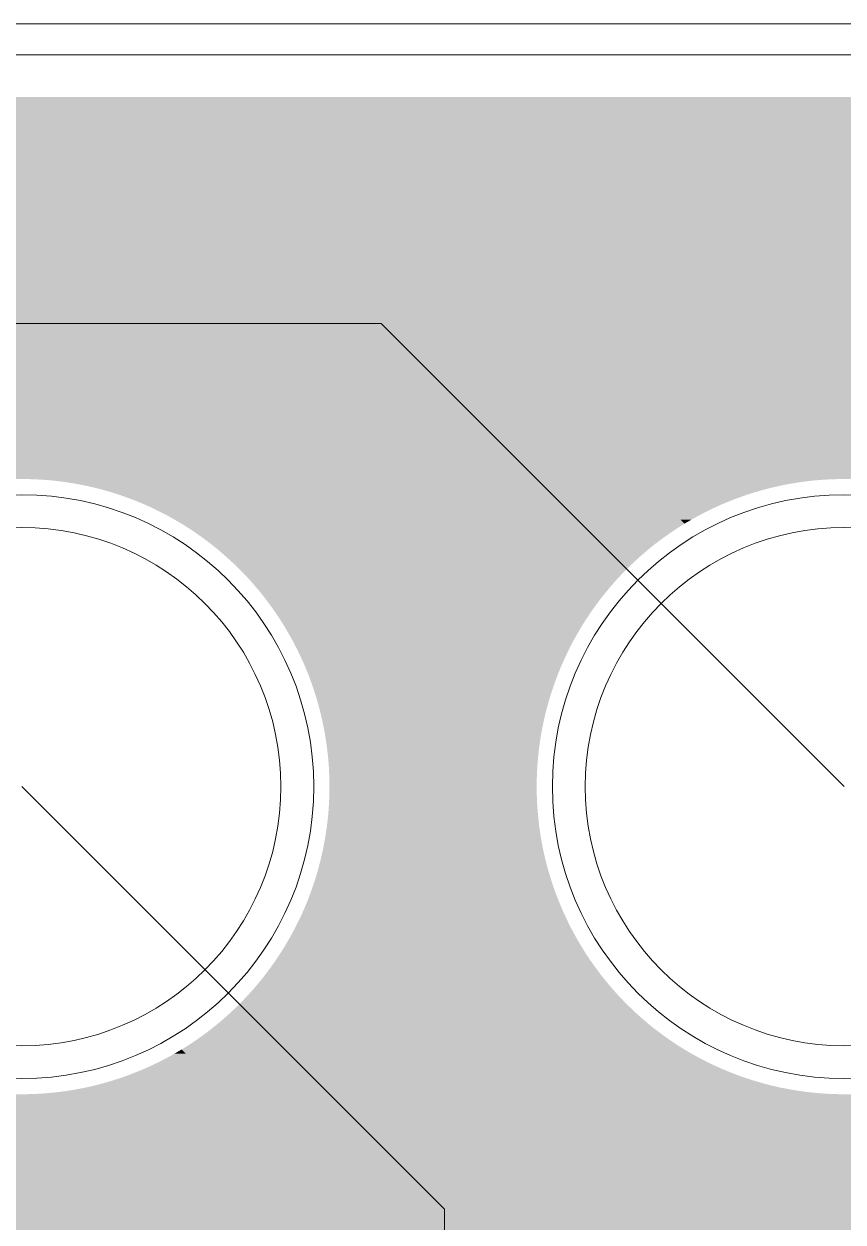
# Model space of a CAD drawing. Header units: millimetres. Extents: x 0 to 210, y 0 to 297.
# Drawn here: x 102.492 to 105.021, y 226.448 to 230.148 of the extents above; entities that cross this region are included whole.
import ezdxf

# ---------------------------------------------------------------- set-up
doc = ezdxf.new("R2010")
doc.units = ezdxf.units.MM
for name, pattern in [('K5LT32768', [0]), ('K5LT32769', [0]), ('K5LT32771', [0]), ('K5LT32772', [0]), ('K5LT32773', [0]), ('K5LT32774', [0]), ('K5LT32775', [0])]:
    doc.linetypes.add(name, pattern=pattern)

# ---------------------------------------------------------------- blocks, each defined once
blk = doc.blocks.new('U30')
at = {"color": 7, "linetype": 'K5LT32768', "lineweight": 18}
blk.add_circle((102.4851, 227.7927), 0.8, dxfattribs=at)
blk = doc.blocks.new('U31')
at = {"color": 7, "linetype": 'K5LT32768', "lineweight": 18}
blk.add_circle((105.0251, 227.7927), 0.8, dxfattribs=at)
blk = doc.blocks.new('U161')
at = {"color": 1, "linetype": 'K5LT32771', "lineweight": 18, "true_color": 0xff0000}
blk.add_circle((102.4851, 227.7927), 0.9016, dxfattribs=at)
blk = doc.blocks.new('U162')
at = {"color": 1, "linetype": 'K5LT32771', "lineweight": 18, "true_color": 0xff0000}
blk.add_circle((105.0251, 227.7927), 0.9016, dxfattribs=at)
blk = doc.blocks.new('U263')
at = {"color": 3, "linetype": 'K5LT32773', "lineweight": 18, "true_color": 0x00ff00}
blk.add_circle((102.4851, 227.7927), 0.8, dxfattribs=at)
blk = doc.blocks.new('U264')
at = {"color": 3, "linetype": 'K5LT32773', "lineweight": 18, "true_color": 0x00ff00}
blk.add_circle((105.0251, 227.7927), 0.8, dxfattribs=at)
blk = doc.blocks.new('U327')
at = {"color": 1, "linetype": 'K5LT32771', "lineweight": 18, "true_color": 0xff0000}
blk.add_circle((102.4851, 227.7927), 0.9016, dxfattribs=at)
blk = doc.blocks.new('U328')
at = {"color": 1, "linetype": 'K5LT32771', "lineweight": 18, "true_color": 0xff0000}
blk.add_circle((105.0251, 227.7927), 0.9016, dxfattribs=at)

msp = doc.modelspace()

# ---------------------------------------------------------------- hatches: boundary and pattern name
for points in [[(84.8151, 229.8689), (84.8151, 229.923), (133.2828, 229.923), (133.3364, 229.8689)], [(84.8151, 229.6231), (84.8151, 229.8689), (133.3364, 229.8689), (133.3343, 229.6231)], [(100.8925, 229.6228), (100.8798, 229.6231), (133.3343, 229.6231), (133.3343, 229.6228)], [(100.9052, 229.6218), (100.8925, 229.6228), (133.3343, 229.6228), (133.3343, 229.6218)], [(100.9176, 229.62), (100.9052, 229.6218), (133.3343, 229.6218), (133.3343, 229.62)], [(100.9301, 229.6175), (100.9176, 229.62), (133.3343, 229.62), (133.3342, 229.6175)], [(100.9423, 229.6142), (100.9301, 229.6175), (133.3342, 229.6175), (133.3342, 229.6142)], [(100.9542, 229.6104), (100.9423, 229.6142), (133.3342, 229.6142), (133.3342, 229.6104)], [(100.9661, 229.6061), (100.9542, 229.6104), (133.3342, 229.6104), (133.3341, 229.6061)], [(100.9776, 229.6007), (100.9661, 229.6061), (133.3341, 229.6061), (133.3341, 229.6007)], [(100.9887, 229.5951), (100.9776, 229.6007), (133.3341, 229.6007), (133.334, 229.5951)], [(100.9997, 229.5885), (100.9887, 229.5951), (133.334, 229.5951), (133.334, 229.5885)], [(101.0101, 229.5817), (100.9997, 229.5885), (133.334, 229.5885), (133.3339, 229.5817)], [(101.0202, 229.574), (101.0101, 229.5817), (133.3339, 229.5817), (133.3339, 229.574)], [(101.0299, 229.5659), (101.0202, 229.574), (133.3339, 229.574), (133.3338, 229.5659)], [(101.039, 229.5573), (101.0299, 229.5659), (133.3338, 229.5659), (133.3337, 229.5573)], [(101.6232, 228.9731), (101.039, 229.5573), (133.3337, 229.5573), (133.3287, 228.9731)], [(101.6235, 228.9728), (101.6232, 228.9731), (112.465, 228.9731), (112.4454, 228.9728)], [(101.6248, 228.9716), (101.6235, 228.9728), (112.4454, 228.9728), (112.4259, 228.9716)], [(101.6268, 228.9695), (101.6248, 228.9716), (112.4259, 228.9716), (112.4063, 228.9695)], [(101.6293, 228.967), (101.6268, 228.9695), (112.4063, 228.9695), (112.3867, 228.967)], [(101.6329, 228.9634), (101.6293, 228.967), (112.3867, 228.967), (112.3674, 228.9634)], [(101.637, 228.9594), (101.6329, 228.9634), (112.3674, 228.9634), (112.3481, 228.9594)], [(101.642, 228.9543), (101.637, 228.9594), (112.3481, 228.9594), (112.3293, 228.9543)], [(101.6476, 228.9487), (101.642, 228.9543), (112.3293, 228.9543), (112.3105, 228.9487)], [(101.6542, 228.9421), (101.6476, 228.9487), (112.3105, 228.9487), (112.292, 228.9421)], [(101.6613, 228.935), (101.6542, 228.9421), (112.292, 228.9421), (112.2737, 228.935)], [(101.6692, 228.9271), (101.6613, 228.935), (112.2737, 228.935), (112.2557, 228.9271)], [(101.6776, 228.9187), (101.6692, 228.9271), (112.2557, 228.9271), (112.2379, 228.9187)], [(101.687, 228.9093), (101.6776, 228.9187), (112.2379, 228.9187), (112.2206, 228.9093)], [(101.6969, 228.8994), (101.687, 228.9093), (112.2206, 228.9093), (112.2036, 228.8994)], [(101.7076, 228.8888), (101.6969, 228.8994), (112.2036, 228.8994), (112.1871, 228.8888)], [(101.7188, 228.8776), (101.7076, 228.8888), (112.1871, 228.8888), (112.1711, 228.8776)], [(101.7307, 228.8656), (101.7188, 228.8776), (112.1711, 228.8776), (112.1553, 228.8656)], [(101.7431, 228.8532), (101.7307, 228.8656), (112.1553, 228.8656), (112.1401, 228.8532)], [(101.7561, 228.8402), (101.7431, 228.8532), (112.1401, 228.8532), (112.1254, 228.8402)], [(101.7698, 228.8265), (101.7561, 228.8402), (112.1254, 228.8402), (112.1114, 228.8265)], [(101.8536, 228.7427), (101.7698, 228.8265), (112.1114, 228.8265), (112.0276, 228.7427)], [(102.5249, 228.7419), (102.4985, 228.7427), (105.0118, 228.7427), (104.9852, 228.7419)], [(102.5516, 228.7404), (102.5249, 228.7419), (104.9852, 228.7419), (104.9585, 228.7404)], [(102.5783, 228.7384), (102.5516, 228.7404), (104.9585, 228.7404), (104.9321, 228.7384)], [(102.6047, 228.7353), (102.5783, 228.7384), (104.9321, 228.7384), (104.9054, 228.7353)], [(102.6311, 228.7315), (102.6047, 228.7353), (104.9054, 228.7353), (104.879, 228.7315)], [(102.6573, 228.7272), (102.6311, 228.7315), (104.879, 228.7315), (104.8528, 228.7272)], [(102.6834, 228.7219), (102.6573, 228.7272), (104.8528, 228.7272), (104.8267, 228.7219)], [(102.7096, 228.716), (102.6834, 228.7219), (104.8267, 228.7219), (104.8008, 228.716)], [(102.7352, 228.7094), (102.7096, 228.716), (104.8008, 228.716), (104.7749, 228.7094)], [(102.7609, 228.7021), (102.7352, 228.7094), (104.7749, 228.7094), (104.7492, 228.7021)], [(102.7863, 228.6939), (102.7609, 228.7021), (104.7492, 228.7021), (104.7238, 228.6939)], [(102.8114, 228.685), (102.7863, 228.6939), (104.7238, 228.6939), (104.6987, 228.685)], [(102.8363, 228.6756), (102.8114, 228.685), (104.6987, 228.685), (104.6738, 228.6756)], [(102.861, 228.6655), (102.8363, 228.6756), (104.6738, 228.6756), (104.6491, 228.6655)], [(102.8854, 228.6546), (102.861, 228.6655), (104.6491, 228.6655), (104.625, 228.6546)], [(102.9092, 228.6429), (102.8854, 228.6546), (104.625, 228.6546), (104.6009, 228.6429)], [(102.9329, 228.6307), (102.9092, 228.6429), (104.6009, 228.6429), (104.5773, 228.6307)], [(102.9562, 228.6177), (102.9329, 228.6307), (104.5773, 228.6307), (104.5539, 228.6177)], [(102.9793, 228.6043), (102.9562, 228.6177), (104.5539, 228.6177), (104.531, 228.6043)], [(103.0017, 228.5901), (102.9793, 228.6043), (104.531, 228.6043), (104.5084, 228.5901)], [(103.024, 228.5753), (103.0017, 228.5901), (104.5084, 228.5901), (104.4863, 228.5753)], [(103.0456, 228.5598), (103.024, 228.5753), (104.4863, 228.5753), (104.4645, 228.5598)], [(103.067, 228.5438), (103.0456, 228.5598), (104.4645, 228.5598), (104.4431, 228.5438)], [(103.0878, 228.5273), (103.067, 228.5438), (104.4431, 228.5438), (104.4223, 228.5273)], [(103.1081, 228.51), (103.0878, 228.5273), (104.4223, 228.5273), (104.402, 228.51)], [(103.1279, 228.4923), (103.1081, 228.51), (104.402, 228.51), (104.3822, 228.4923)], [(103.1475, 228.474), (103.1279, 228.4923), (104.3822, 228.4923), (104.3629, 228.474)], [(103.1663, 228.4552), (103.1475, 228.474), (104.3629, 228.474), (104.3438, 228.4552)], [(103.1846, 228.4359), (103.1663, 228.4552), (104.3438, 228.4552), (104.3255, 228.4359)], [(103.2023, 228.4158), (103.1846, 228.4359), (104.3255, 228.4359), (104.3078, 228.4158)], [(103.2196, 228.3955), (103.2023, 228.4158), (104.3078, 228.4158), (104.2907, 228.3955)], [(103.2361, 228.3747), (103.2196, 228.3955), (104.2907, 228.3955), (104.274, 228.3747)], [(103.2521, 228.3533), (103.2361, 228.3747), (104.274, 228.3747), (104.258, 228.3533)], [(103.2676, 228.3317), (103.2521, 228.3533), (104.258, 228.3533), (104.2425, 228.3317)], [(103.2824, 228.3094), (103.2676, 228.3317), (104.2425, 228.3317), (104.2277, 228.3094)], [(103.2966, 228.287), (103.2824, 228.3094), (104.2277, 228.3094), (104.2135, 228.287)], [(103.31, 228.2639), (103.2966, 228.287), (104.2135, 228.287), (104.2001, 228.2639)], [(103.323, 228.2408), (103.31, 228.2639), (104.2001, 228.2639), (104.1871, 228.2408)], [(103.3352, 228.2169), (103.323, 228.2408), (104.1871, 228.2408), (104.1749, 228.2169)], [(103.3469, 228.193), (103.3352, 228.2169), (104.1749, 228.2169), (104.1635, 228.193)], [(103.3578, 228.1687), (103.3469, 228.193), (104.1635, 228.193), (104.1526, 228.1687)], [(103.368, 228.144), (103.3578, 228.1687), (104.1526, 228.1687), (104.1424, 228.144)], [(103.3774, 228.1191), (103.368, 228.144), (104.1424, 228.144), (104.1328, 228.1191)], [(103.3862, 228.094), (103.3774, 228.1191), (104.1328, 228.1191), (104.1241, 228.094)], [(103.3944, 228.0686), (103.3862, 228.094), (104.1241, 228.094), (104.116, 228.0686)], [(103.4017, 228.0429), (103.3944, 228.0686), (104.116, 228.0686), (104.1086, 228.0429)], [(103.4083, 228.0173), (103.4017, 228.0429), (104.1086, 228.0429), (104.1018, 228.0173)], [(103.4142, 227.9911), (103.4083, 228.0173), (104.1018, 228.0173), (104.0959, 227.9911)], [(103.4195, 227.965), (103.4142, 227.9911), (104.0959, 227.9911), (104.0908, 227.965)], [(103.4238, 227.9388), (103.4195, 227.965), (104.0908, 227.965), (104.0863, 227.9388)], [(103.4276, 227.9124), (103.4238, 227.9388), (104.0863, 227.9388), (104.0825, 227.9124)], [(103.4307, 227.886), (103.4276, 227.9124), (104.0825, 227.9124), (104.0797, 227.886)], [(103.433, 227.8593), (103.4307, 227.886), (104.0797, 227.886), (104.0774, 227.8593)], [(103.4343, 227.8329), (103.433, 227.8593), (104.0774, 227.8593), (104.0759, 227.8329)], [(103.435, 227.8062), (103.4343, 227.8329), (104.0759, 227.8329), (104.0751, 227.8062)], [(103.4343, 227.7529), (103.435, 227.7795), (104.0751, 227.7795), (104.0759, 227.7529)], [(103.435, 227.7795), (103.435, 227.8062), (104.0751, 227.8062), (104.0751, 227.7795)], [(103.433, 227.7262), (103.4343, 227.7529), (104.0759, 227.7529), (104.0774, 227.7262)], [(103.4276, 227.6731), (103.4307, 227.6998), (104.0797, 227.6998), (104.0825, 227.6731)], [(103.4307, 227.6998), (103.433, 227.7262), (104.0774, 227.7262), (104.0797, 227.6998)], [(103.4238, 227.6467), (103.4276, 227.6731), (104.0825, 227.6731), (104.0863, 227.6467)], [(103.4195, 227.6205), (103.4238, 227.6467), (104.0863, 227.6467), (104.0908, 227.6205)], [(103.4083, 227.5685), (103.4142, 227.5944), (104.0959, 227.5944), (104.1018, 227.5685)], [(103.4142, 227.5944), (103.4195, 227.6205), (104.0908, 227.6205), (104.0959, 227.5944)], [(103.4017, 227.5426), (103.4083, 227.5685), (104.1018, 227.5685), (104.1086, 227.5426)], [(103.3862, 227.4915), (103.3944, 227.5169), (104.116, 227.5169), (104.1241, 227.4915)], [(103.3944, 227.5169), (103.4017, 227.5426), (104.1086, 227.5426), (104.116, 227.5169)], [(103.3774, 227.4664), (103.3862, 227.4915), (104.1241, 227.4915), (104.1328, 227.4664)], [(103.3578, 227.4168), (103.368, 227.4415), (104.1424, 227.4415), (104.1526, 227.4168)], [(103.368, 227.4415), (103.3774, 227.4664), (104.1328, 227.4664), (104.1424, 227.4415)], [(103.3469, 227.3927), (103.3578, 227.4168), (104.1526, 227.4168), (104.1635, 227.3927)], [(103.323, 227.3449), (103.3352, 227.3686), (104.1749, 227.3686), (104.1871, 227.3449)], [(103.3352, 227.3686), (103.3469, 227.3927), (104.1635, 227.3927), (104.1749, 227.3686)], [(103.31, 227.3216), (103.323, 227.3449), (104.1871, 227.3449), (104.2001, 227.3216)], [(103.2969, 227.2992), (103.31, 227.3216), (104.2001, 227.3216), (104.2132, 227.2992)], [(103.2974, 227.2987), (103.2969, 227.2992), (104.2132, 227.2992), (104.2135, 227.2987)], [(103.32, 227.2761), (103.2974, 227.2987), (104.2135, 227.2987), (104.2277, 227.2761)], [(103.3421, 227.254), (103.32, 227.2761), (104.2277, 227.2761), (104.2425, 227.254)], [(103.3639, 227.2322), (103.3421, 227.254), (104.2425, 227.254), (104.258, 227.2322)], [(103.3853, 227.2108), (103.3639, 227.2322), (104.258, 227.2322), (104.274, 227.2108)], [(103.4061, 227.19), (103.3853, 227.2108), (104.274, 227.2108), (104.2907, 227.19)], [(103.4264, 227.1697), (103.4061, 227.19), (104.2907, 227.19), (104.3078, 227.1697)], [(103.4463, 227.1499), (103.4264, 227.1697), (104.3078, 227.1697), (104.3255, 227.1499)], [(103.4656, 227.1306), (103.4463, 227.1499), (104.3255, 227.1499), (104.3438, 227.1306)], [(103.4846, 227.1115), (103.4656, 227.1306), (104.3438, 227.1306), (104.3629, 227.1115)], [(103.5029, 227.0932), (103.4846, 227.1115), (104.3629, 227.1115), (104.3822, 227.0932)], [(103.5207, 227.0754), (103.5029, 227.0932), (104.3822, 227.0932), (104.402, 227.0754)], [(103.5377, 227.0584), (103.5207, 227.0754), (104.402, 227.0754), (104.4223, 227.0584)], [(103.5545, 227.0417), (103.5377, 227.0584), (104.4223, 227.0584), (104.4431, 227.0417)], [(103.5705, 227.0257), (103.5545, 227.0417), (104.4431, 227.0417), (104.4645, 227.0257)], [(103.586, 227.0102), (103.5705, 227.0257), (104.4645, 227.0257), (104.4863, 227.0102)], [(103.6007, 226.9954), (103.586, 227.0102), (104.4863, 227.0102), (104.5084, 226.9954)], [(102.9329, 226.9548), (102.9562, 226.9678), (102.9918, 226.9678), (103.0047, 226.9548)], [(102.9562, 226.9678), (102.9786, 226.981), (102.9918, 226.9678)], [(103.615, 226.9812), (103.6007, 226.9954), (104.5084, 226.9954), (104.531, 226.9812)], [(103.6284, 226.9678), (103.615, 226.9812), (104.531, 226.9812), (104.5539, 226.9678)], [(103.6414, 226.9548), (103.6284, 226.9678), (104.5539, 226.9678), (104.5773, 226.9548)], [(102.861, 226.9203), (102.8854, 226.9312), (103.0283, 226.9312), (103.0393, 226.9203)], [(102.8854, 226.9312), (102.9092, 226.9426), (103.0169, 226.9426), (103.0283, 226.9312)], [(102.9092, 226.9426), (102.9329, 226.9548), (103.0047, 226.9548), (103.0169, 226.9426)], [(103.6536, 226.9426), (103.6414, 226.9548), (104.5773, 226.9548), (104.6009, 226.9426)], [(103.665, 226.9312), (103.6536, 226.9426), (104.6009, 226.9426), (104.625, 226.9312)], [(103.676, 226.9203), (103.665, 226.9312), (104.625, 226.9312), (104.6491, 226.9203)], [(102.7609, 226.8837), (102.7863, 226.8918), (103.0677, 226.8918), (103.0758, 226.8837)], [(102.7863, 226.8918), (102.8114, 226.9004), (103.0591, 226.9004), (103.0677, 226.8918)], [(102.8114, 226.9004), (102.8363, 226.9101), (103.0494, 226.9101), (103.0591, 226.9004)], [(102.8363, 226.9101), (102.861, 226.9203), (103.0393, 226.9203), (103.0494, 226.9101)], [(103.6861, 226.9101), (103.676, 226.9203), (104.6491, 226.9203), (104.6738, 226.9101)], [(103.6958, 226.9004), (103.6861, 226.9101), (104.6738, 226.9101), (104.6987, 226.9004)], [(103.7044, 226.8918), (103.6958, 226.9004), (104.6987, 226.9004), (104.7238, 226.8918)], [(103.7125, 226.8837), (103.7044, 226.8918), (104.7238, 226.8918), (104.7492, 226.8837)], [(102.5783, 226.8474), (102.6047, 226.8502), (103.1094, 226.8502), (103.1122, 226.8474)], [(102.6047, 226.8502), (102.6311, 226.854), (103.1056, 226.854), (103.1094, 226.8502)], [(102.6311, 226.854), (102.6573, 226.8585), (103.101, 226.8585), (103.1056, 226.854)], [(102.6573, 226.8585), (102.6834, 226.8636), (103.0959, 226.8636), (103.101, 226.8585)], [(102.6834, 226.8636), (102.7096, 226.8695), (103.0901, 226.8695), (103.0959, 226.8636)], [(102.7096, 226.8695), (102.7352, 226.8763), (103.0832, 226.8763), (103.0901, 226.8695)], [(102.7352, 226.8763), (102.7609, 226.8837), (103.0758, 226.8837), (103.0832, 226.8763)], [(103.7199, 226.8763), (103.7125, 226.8837), (104.7492, 226.8837), (104.7749, 226.8763)], [(103.7268, 226.8695), (103.7199, 226.8763), (104.7749, 226.8763), (104.8008, 226.8695)], [(103.7326, 226.8636), (103.7268, 226.8695), (104.8008, 226.8695), (104.8267, 226.8636)], [(103.7377, 226.8585), (103.7326, 226.8636), (104.8267, 226.8636), (104.8528, 226.8585)], [(103.7423, 226.854), (103.7377, 226.8585), (104.8528, 226.8585), (104.879, 226.854)], [(103.7461, 226.8502), (103.7423, 226.854), (104.879, 226.854), (104.9054, 226.8502)], [(103.7489, 226.8474), (103.7461, 226.8502), (104.9054, 226.8502), (104.9321, 226.8474)], [(101.5381, 226.5182), (101.2134, 226.8428), (103.1167, 226.8428), (103.4414, 226.5182)], [(102.4985, 226.8428), (102.5249, 226.8435), (103.116, 226.8435), (103.1167, 226.8428)], [(102.5249, 226.8435), (102.5516, 226.8451), (103.1145, 226.8451), (103.116, 226.8435)], [(102.5516, 226.8451), (102.5783, 226.8474), (103.1122, 226.8474), (103.1145, 226.8451)], [(103.7512, 226.8451), (103.7489, 226.8474), (104.9321, 226.8474), (104.9585, 226.8451)], [(103.7527, 226.8435), (103.7512, 226.8451), (104.9585, 226.8451), (104.9852, 226.8435)], [(103.7535, 226.8428), (103.7527, 226.8435), (104.9852, 226.8435), (105.0118, 226.8428)], [(103.9491, 226.6472), (103.7535, 226.8428), (110.1275, 226.8428), (109.9319, 226.6472)], [(103.9577, 226.6378), (103.9491, 226.6472), (109.9319, 226.6472), (109.9225, 226.6378)], [(103.9659, 226.6282), (103.9577, 226.6378), (109.9225, 226.6378), (109.9129, 226.6282)], [(103.9735, 226.6182), (103.9659, 226.6282), (109.9129, 226.6282), (109.903, 226.6182)], [(103.9806, 226.6076), (103.9735, 226.6182), (109.903, 226.6182), (109.8923, 226.6076)], [(103.987, 226.5969), (103.9806, 226.6076), (109.8923, 226.6076), (109.8816, 226.5969)], [(103.9928, 226.5855), (103.987, 226.5969), (109.8816, 226.5969), (109.8702, 226.5855)], [(103.9979, 226.5741), (103.9928, 226.5855), (109.8702, 226.5855), (109.8588, 226.5741)], [(104.0024, 226.5624), (103.9979, 226.5741), (109.8588, 226.5741), (109.8471, 226.5624)], [(104.0063, 226.5502), (104.0024, 226.5624), (109.8471, 226.5624), (109.8349, 226.5502)], [(101.5831, 226.4732), (101.5381, 226.5182), (103.4414, 226.5182), (103.4226, 226.4732)], [(104.0093, 226.538), (104.0063, 226.5502), (109.8349, 226.5502), (109.8227, 226.538)], [(104.0118, 226.5255), (104.0093, 226.538), (109.8227, 226.538), (109.8103, 226.5255)], [(104.0136, 226.5131), (104.0118, 226.5255), (109.8103, 226.5255), (109.7978, 226.5131)], [(104.0146, 226.5006), (104.0136, 226.5131), (109.7978, 226.5131), (109.7854, 226.5006)], [(104.0152, 226.4879), (104.0146, 226.5006), (109.7854, 226.5006), (109.7727, 226.4879)], [(104.0741, 226.4481), (104.0152, 226.4879), (109.7727, 226.4879), (109.7328, 226.4481)], [(101.9931, 226.473), (101.99, 226.4732), (103.4226, 226.4732), (103.4225, 226.473)], [(102.6649, 226.4481), (102.6649, 226.4729), (103.4225, 226.4729), (103.4122, 226.4481)]]:
    msp.add_hatch(color=7).paths.add_polyline_path(points)
at = {"true_color": 0x00ff00}
for points in [[(84.8151, 229.8689), (84.8151, 229.923), (133.2828, 229.923), (133.3364, 229.8689)], [(84.8151, 229.4481), (84.8151, 229.8689), (133.3364, 229.8689), (133.3328, 229.4481)], [(103.6075, 229.4478), (103.5948, 229.4481), (133.3328, 229.4481), (133.3328, 229.4478)], [(103.6202, 229.4468), (103.6075, 229.4478), (133.3328, 229.4478), (133.3328, 229.4468)], [(103.6326, 229.445), (103.6202, 229.4468), (133.3328, 229.4468), (133.3327, 229.445)], [(103.6448, 229.4425), (103.6326, 229.445), (133.3327, 229.445), (133.3327, 229.4425)], [(103.6573, 229.4394), (103.6448, 229.4425), (133.3327, 229.4425), (133.3327, 229.4394)], [(103.6692, 229.4356), (103.6573, 229.4394), (133.3327, 229.4394), (133.3327, 229.4356)], [(103.6809, 229.431), (103.6692, 229.4356), (133.3327, 229.4356), (133.3326, 229.431)], [(103.6926, 229.4257), (103.6809, 229.431), (133.3326, 229.431), (133.3326, 229.4257)], [(103.7037, 229.4201), (103.6926, 229.4257), (133.3326, 229.4257), (133.3325, 229.4201)], [(103.7147, 229.4135), (103.7037, 229.4201), (133.3325, 229.4201), (133.3325, 229.4135)], [(103.7251, 229.4067), (103.7147, 229.4135), (133.3325, 229.4135), (133.3324, 229.4067)], [(103.7352, 229.399), (103.7251, 229.4067), (133.3324, 229.4067), (133.3323, 229.399)], [(103.7449, 229.3909), (103.7352, 229.399), (133.3323, 229.399), (133.3323, 229.3909)], [(103.754, 229.3823), (103.7449, 229.3909), (133.3323, 229.3909), (133.3322, 229.3823)], [(104.3936, 228.7427), (103.754, 229.3823), (133.3322, 229.3823), (133.3267, 228.7427)], [(93.5933, 228.7427), (93.8485, 228.998), (103.5016, 228.998), (103.7568, 228.7427)], [(102.5249, 228.7419), (102.4985, 228.7427), (103.7568, 228.7427), (103.7576, 228.7419)], [(102.5516, 228.7404), (102.5249, 228.7419), (103.7576, 228.7419), (103.7591, 228.7404)], [(102.5783, 228.7384), (102.5516, 228.7404), (103.7591, 228.7404), (103.7611, 228.7384)], [(102.6047, 228.7353), (102.5783, 228.7384), (103.7611, 228.7384), (103.7642, 228.7353)], [(102.6311, 228.7315), (102.6047, 228.7353), (103.7642, 228.7353), (103.768, 228.7315)], [(104.3944, 228.7419), (104.3936, 228.7427), (105.0118, 228.7427), (104.9852, 228.7419)], [(104.3959, 228.7404), (104.3944, 228.7419), (104.9852, 228.7419), (104.9585, 228.7404)], [(104.3979, 228.7384), (104.3959, 228.7404), (104.9585, 228.7404), (104.9321, 228.7384)], [(104.401, 228.7353), (104.3979, 228.7384), (104.9321, 228.7384), (104.9054, 228.7353)], [(104.4048, 228.7315), (104.401, 228.7353), (104.9054, 228.7353), (104.879, 228.7315)], [(102.6573, 228.7272), (102.6311, 228.7315), (103.768, 228.7315), (103.7723, 228.7272)], [(102.6834, 228.7219), (102.6573, 228.7272), (103.7723, 228.7272), (103.7777, 228.7219)], [(102.7096, 228.716), (102.6834, 228.7219), (103.7777, 228.7219), (103.7835, 228.716)], [(102.7352, 228.7094), (102.7096, 228.716), (103.7835, 228.716), (103.7901, 228.7094)], [(102.7609, 228.7021), (102.7352, 228.7094), (103.7901, 228.7094), (103.7975, 228.7021)], [(102.7863, 228.6939), (102.7609, 228.7021), (103.7975, 228.7021), (103.8056, 228.6939)], [(104.4091, 228.7272), (104.4048, 228.7315), (104.879, 228.7315), (104.8528, 228.7272)], [(104.4145, 228.7219), (104.4091, 228.7272), (104.8528, 228.7272), (104.8267, 228.7219)], [(104.4203, 228.716), (104.4145, 228.7219), (104.8267, 228.7219), (104.8008, 228.716)], [(104.4269, 228.7094), (104.4203, 228.716), (104.8008, 228.716), (104.7749, 228.7094)], [(104.4343, 228.7021), (104.4269, 228.7094), (104.7749, 228.7094), (104.7492, 228.7021)], [(104.4424, 228.6939), (104.4343, 228.7021), (104.7492, 228.7021), (104.7238, 228.6939)], [(102.8114, 228.685), (102.7863, 228.6939), (103.8056, 228.6939), (103.8145, 228.685)], [(102.8363, 228.6756), (102.8114, 228.685), (103.8145, 228.685), (103.8239, 228.6756)], [(102.861, 228.6655), (102.8363, 228.6756), (103.8239, 228.6756), (103.834, 228.6655)], [(102.8854, 228.6546), (102.861, 228.6655), (103.834, 228.6655), (103.845, 228.6546)], [(104.4513, 228.685), (104.4424, 228.6939), (104.7238, 228.6939), (104.6987, 228.685)], [(104.4607, 228.6756), (104.4513, 228.685), (104.6987, 228.685), (104.6738, 228.6756)], [(104.4708, 228.6655), (104.4607, 228.6756), (104.6738, 228.6756), (104.6491, 228.6655)], [(104.4818, 228.6546), (104.4708, 228.6655), (104.6491, 228.6655), (104.625, 228.6546)], [(102.9092, 228.6429), (102.8854, 228.6546), (103.845, 228.6546), (103.8567, 228.6429)], [(102.9329, 228.6307), (102.9092, 228.6429), (103.8567, 228.6429), (103.8688, 228.6307)], [(102.9562, 228.6177), (102.9329, 228.6307), (103.8688, 228.6307), (103.8818, 228.6177)], [(104.4935, 228.6429), (104.4818, 228.6546), (104.625, 228.6546), (104.6009, 228.6429)], [(104.5056, 228.6307), (104.4935, 228.6429), (104.6009, 228.6429), (104.5773, 228.6307)], [(104.5186, 228.6177), (104.5056, 228.6307), (104.5773, 228.6307), (104.5539, 228.6177)], [(102.9793, 228.6043), (102.9562, 228.6177), (103.8818, 228.6177), (103.8953, 228.6043)], [(103.0017, 228.5901), (102.9793, 228.6043), (103.8953, 228.6043), (103.9095, 228.5901)], [(103.024, 228.5753), (103.0017, 228.5901), (103.9095, 228.5901), (103.9242, 228.5753)], [(104.5315, 228.6048), (104.5186, 228.6177), (104.5539, 228.6177)], [(103.0456, 228.5598), (103.024, 228.5753), (103.9242, 228.5753), (103.9397, 228.5598)], [(103.067, 228.5438), (103.0456, 228.5598), (103.9397, 228.5598), (103.9557, 228.5438)], [(103.0878, 228.5273), (103.067, 228.5438), (103.9557, 228.5438), (103.9722, 228.5273)], [(103.1081, 228.51), (103.0878, 228.5273), (103.9722, 228.5273), (103.9895, 228.51)], [(103.1279, 228.4923), (103.1081, 228.51), (103.9895, 228.51), (104.0073, 228.4923)], [(103.1475, 228.474), (103.1279, 228.4923), (104.0073, 228.4923), (104.0256, 228.474)], [(103.1663, 228.4552), (103.1475, 228.474), (104.0256, 228.474), (104.0444, 228.4552)], [(103.1846, 228.4359), (103.1663, 228.4552), (104.0444, 228.4552), (104.0637, 228.4359)], [(103.2023, 228.4158), (103.1846, 228.4359), (104.0637, 228.4359), (104.0837, 228.4158)], [(103.2196, 228.3955), (103.2023, 228.4158), (104.0837, 228.4158), (104.104, 228.3955)], [(103.2361, 228.3747), (103.2196, 228.3955), (104.104, 228.3955), (104.1249, 228.3747)], [(103.2521, 228.3533), (103.2361, 228.3747), (104.1249, 228.3747), (104.1462, 228.3533)], [(103.2676, 228.3317), (103.2521, 228.3533), (104.1462, 228.3533), (104.1678, 228.3317)], [(103.2824, 228.3094), (103.2676, 228.3317), (104.1678, 228.3317), (104.1902, 228.3094)], [(103.2966, 228.287), (103.2824, 228.3094), (104.1902, 228.3094), (104.2125, 228.287)], [(103.297, 228.2863), (103.2966, 228.287), (104.2125, 228.287), (104.2133, 228.2863)], [(103.31, 228.2639), (103.297, 228.2863), (104.2133, 228.2863), (104.2001, 228.2639)], [(103.323, 228.2408), (103.31, 228.2639), (104.2001, 228.2639), (104.1871, 228.2408)], [(103.3352, 228.2169), (103.323, 228.2408), (104.1871, 228.2408), (104.1749, 228.2169)], [(103.3469, 228.193), (103.3352, 228.2169), (104.1749, 228.2169), (104.1635, 228.193)], [(103.3578, 228.1687), (103.3469, 228.193), (104.1635, 228.193), (104.1526, 228.1687)], [(103.368, 228.144), (103.3578, 228.1687), (104.1526, 228.1687), (104.1424, 228.144)], [(103.3774, 228.1191), (103.368, 228.144), (104.1424, 228.144), (104.1328, 228.1191)], [(103.3862, 228.094), (103.3774, 228.1191), (104.1328, 228.1191), (104.1241, 228.094)], [(103.3944, 228.0686), (103.3862, 228.094), (104.1241, 228.094), (104.116, 228.0686)], [(103.4017, 228.0429), (103.3944, 228.0686), (104.116, 228.0686), (104.1086, 228.0429)], [(103.4083, 228.0173), (103.4017, 228.0429), (104.1086, 228.0429), (104.1018, 228.0173)], [(103.4142, 227.9911), (103.4083, 228.0173), (104.1018, 228.0173), (104.0959, 227.9911)], [(103.4195, 227.965), (103.4142, 227.9911), (104.0959, 227.9911), (104.0908, 227.965)], [(103.4238, 227.9388), (103.4195, 227.965), (104.0908, 227.965), (104.0863, 227.9388)], [(103.4276, 227.9124), (103.4238, 227.9388), (104.0863, 227.9388), (104.0825, 227.9124)], [(103.4307, 227.886), (103.4276, 227.9124), (104.0825, 227.9124), (104.0797, 227.886)], [(103.433, 227.8593), (103.4307, 227.886), (104.0797, 227.886), (104.0774, 227.8593)], [(103.4343, 227.8329), (103.433, 227.8593), (104.0774, 227.8593), (104.0759, 227.8329)], [(103.435, 227.8062), (103.4343, 227.8329), (104.0759, 227.8329), (104.0751, 227.8062)], [(103.4343, 227.7529), (103.435, 227.7795), (104.0751, 227.7795), (104.0759, 227.7529)], [(103.435, 227.7795), (103.435, 227.8062), (104.0751, 227.8062), (104.0751, 227.7795)], [(103.433, 227.7262), (103.4343, 227.7529), (104.0759, 227.7529), (104.0774, 227.7262)], [(103.4276, 227.6731), (103.4307, 227.6998), (104.0797, 227.6998), (104.0825, 227.6731)], [(103.4307, 227.6998), (103.433, 227.7262), (104.0774, 227.7262), (104.0797, 227.6998)], [(103.4238, 227.6467), (103.4276, 227.6731), (104.0825, 227.6731), (104.0863, 227.6467)], [(103.4195, 227.6205), (103.4238, 227.6467), (104.0863, 227.6467), (104.0908, 227.6205)], [(103.4083, 227.5685), (103.4142, 227.5944), (104.0959, 227.5944), (104.1018, 227.5685)], [(103.4142, 227.5944), (103.4195, 227.6205), (104.0908, 227.6205), (104.0959, 227.5944)], [(103.4017, 227.5426), (103.4083, 227.5685), (104.1018, 227.5685), (104.1086, 227.5426)], [(103.3862, 227.4915), (103.3944, 227.5169), (104.116, 227.5169), (104.1241, 227.4915)], [(103.3944, 227.5169), (103.4017, 227.5426), (104.1086, 227.5426), (104.116, 227.5169)], [(103.3774, 227.4664), (103.3862, 227.4915), (104.1241, 227.4915), (104.1328, 227.4664)], [(103.3578, 227.4168), (103.368, 227.4415), (104.1424, 227.4415), (104.1526, 227.4168)], [(103.368, 227.4415), (103.3774, 227.4664), (104.1328, 227.4664), (104.1424, 227.4415)], [(103.3469, 227.3927), (103.3578, 227.4168), (104.1526, 227.4168), (104.1635, 227.3927)], [(103.323, 227.3449), (103.3352, 227.3686), (104.1749, 227.3686), (104.1871, 227.3449)], [(103.3352, 227.3686), (103.3469, 227.3927), (104.1635, 227.3927), (104.1749, 227.3686)], [(103.31, 227.3216), (103.323, 227.3449), (104.1871, 227.3449), (104.2001, 227.3216)], [(103.2824, 227.2761), (103.2966, 227.2987), (104.2135, 227.2987), (104.2277, 227.2761)], [(103.2966, 227.2987), (103.31, 227.3216), (104.2001, 227.3216), (104.2135, 227.2987)], [(103.2676, 227.254), (103.2824, 227.2761), (104.2277, 227.2761), (104.2425, 227.254)], [(103.2361, 227.2108), (103.2521, 227.2322), (104.258, 227.2322), (104.274, 227.2108)], [(103.2521, 227.2322), (103.2676, 227.254), (104.2425, 227.254), (104.258, 227.2322)], [(103.2023, 227.1697), (103.2196, 227.19), (104.2907, 227.19), (104.3078, 227.1697)], [(103.2196, 227.19), (103.2361, 227.2108), (104.274, 227.2108), (104.2907, 227.19)], [(103.1663, 227.1306), (103.1846, 227.1499), (104.3255, 227.1499), (104.3438, 227.1306)], [(103.1846, 227.1499), (103.2023, 227.1697), (104.3078, 227.1697), (104.3255, 227.1499)], [(103.1279, 227.0932), (103.1475, 227.1115), (104.3629, 227.1115), (104.3822, 227.0932)], [(103.1475, 227.1115), (103.1663, 227.1306), (104.3438, 227.1306), (104.3629, 227.1115)], [(103.0878, 227.0584), (103.1081, 227.0754), (104.402, 227.0754), (104.4223, 227.0584)], [(103.1081, 227.0754), (103.1279, 227.0932), (104.3822, 227.0932), (104.402, 227.0754)], [(103.0456, 227.0257), (103.067, 227.0417), (104.4431, 227.0417), (104.4645, 227.0257)], [(103.067, 227.0417), (103.0878, 227.0584), (104.4223, 227.0584), (104.4431, 227.0417)], [(103.0017, 226.9954), (103.024, 227.0102), (104.4863, 227.0102), (104.5084, 226.9954)], [(103.024, 227.0102), (103.0456, 227.0257), (104.4645, 227.0257), (104.4863, 227.0102)], [(102.9329, 226.9548), (102.9562, 226.9678), (104.5539, 226.9678), (104.5773, 226.9548)], [(102.9562, 226.9678), (102.9793, 226.9812), (104.531, 226.9812), (104.5539, 226.9678)], [(102.9793, 226.9812), (103.0017, 226.9954), (104.5084, 226.9954), (104.531, 226.9812)], [(102.861, 226.9203), (102.8854, 226.9312), (104.625, 226.9312), (104.6491, 226.9203)], [(102.8854, 226.9312), (102.9092, 226.9426), (104.6009, 226.9426), (104.625, 226.9312)], [(102.9092, 226.9426), (102.9329, 226.9548), (104.5773, 226.9548), (104.6009, 226.9426)], [(102.7609, 226.8837), (102.7863, 226.8918), (104.7238, 226.8918), (104.7492, 226.8837)], [(102.7863, 226.8918), (102.8114, 226.9004), (104.6987, 226.9004), (104.7238, 226.8918)], [(102.8114, 226.9004), (102.8363, 226.9101), (104.6738, 226.9101), (104.6987, 226.9004)], [(102.8363, 226.9101), (102.861, 226.9203), (104.6491, 226.9203), (104.6738, 226.9101)], [(102.5783, 226.8474), (102.6047, 226.8502), (104.9054, 226.8502), (104.9321, 226.8474)], [(102.6047, 226.8502), (102.6311, 226.854), (104.879, 226.854), (104.9054, 226.8502)], [(102.6311, 226.854), (102.6573, 226.8585), (104.8528, 226.8585), (104.879, 226.854)], [(102.6573, 226.8585), (102.6834, 226.8636), (104.8267, 226.8636), (104.8528, 226.8585)], [(102.6834, 226.8636), (102.7096, 226.8695), (104.8008, 226.8695), (104.8267, 226.8636)], [(102.7096, 226.8695), (102.7352, 226.8763), (104.7749, 226.8763), (104.8008, 226.8695)], [(102.7352, 226.8763), (102.7609, 226.8837), (104.7492, 226.8837), (104.7749, 226.8763)], [(96.753, 226.223), (96.1333, 226.8428), (106.2968, 226.8428), (105.6771, 226.223)], [(102.4985, 226.8428), (102.5249, 226.8435), (104.9852, 226.8435), (105.0118, 226.8428)], [(102.5249, 226.8435), (102.5516, 226.8451), (104.9585, 226.8451), (104.9852, 226.8435)], [(102.5516, 226.8451), (102.5783, 226.8474), (104.9321, 226.8474), (104.9585, 226.8451)]]:
    msp.add_hatch(color=3, dxfattribs=at).paths.add_polyline_path(points)

# ---------------------------------------------------------------- linework, layer by layer
at = {"color": 4, "linetype": 'K5LT32772', "lineweight": 18, "true_color": 0x00ffff}
msp.add_lwpolyline([(78.5649, 230.1481), (139.565, 230.1481)], dxfattribs=at)
at = {"color": 5, "linetype": 'K5LT32775', "lineweight": 18, "true_color": 0x0000ff}
msp.add_lwpolyline([(84.495, 210.3028), (84.495, 230.0528), (84.7452, 230.0528), (110.245, 230.0528)], dxfattribs=at)
at = {"color": 3, "linetype": 'K5LT32774', "lineweight": 18, "true_color": 0x00ff00}
msp.add_lwpolyline([(93.7553, 229.223), (103.5948, 229.223), (105.0251, 227.7927)], dxfattribs=at)
at = {"color": 7, "linetype": 'K5LT32769', "lineweight": 18}
for points in [[(102.4851, 227.7927), (103.7901, 226.4879)], [(103.7901, 225.8481), (103.7901, 226.4879)]]:
    msp.add_lwpolyline(points, dxfattribs=at)

# ---------------------------------------------------------------- block references
for name in ['U161', 'U327', 'U162', 'U328', 'U30', 'U263', 'U31', 'U264']:
    msp.add_blockref(name, (0, 0))

doc.saveas('drawing.dxf')
